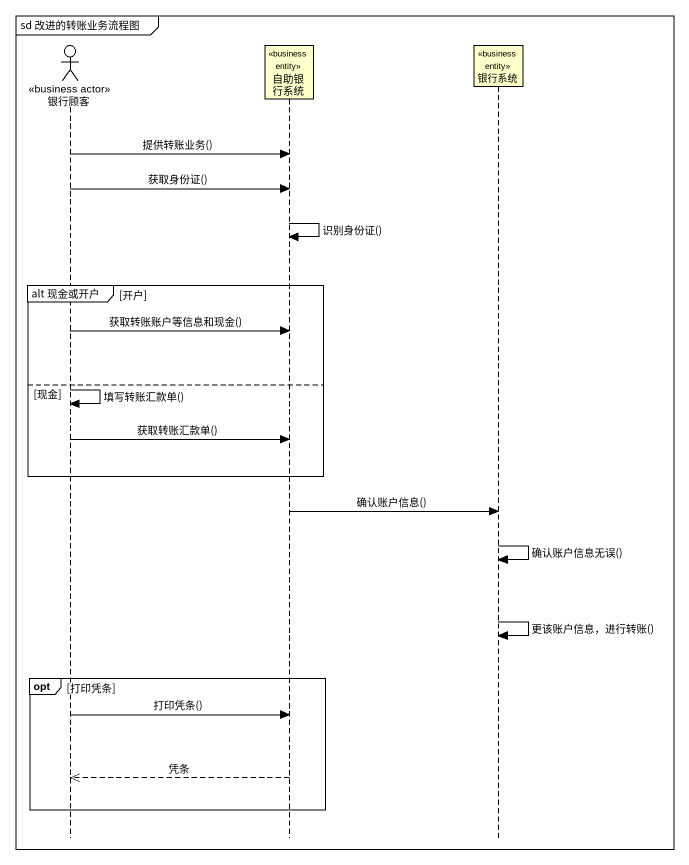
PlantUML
@startuml
mainframe sd 改进的转账业务流程图
hide footbox
actor 银行顾客 <<business actor>>
participant 自助银行系统 <<business entity>>
participant 银行系统 <<business entity>>

银行顾客 -> 自助银行系统 : 提供转账业务()
银行顾客 -> 自助银行系统 : 获取身份证()
自助银行系统 -> 自助银行系统 : 识别身份证()
group alt 现金或开户 [开户]
  银行顾客 -> 自助银行系统 : 获取转账账户等信息和现金()
else 现金
  银行顾客 -> 银行顾客 : 填写转账汇款单()
  银行顾客 -> 自助银行系统 : 获取转账汇款单()
end
自助银行系统 -> 银行系统 : 确认账户信息()
银行系统 -> 银行系统 : 确认账户信息无误()
银行系统 -> 银行系统 : 更该账户信息，进行转账()
opt 打印凭条
  银行顾客 -> 自助银行系统 : 打印凭条()
  自助银行系统 -->> 银行顾客 : 凭条
end
@enduml
